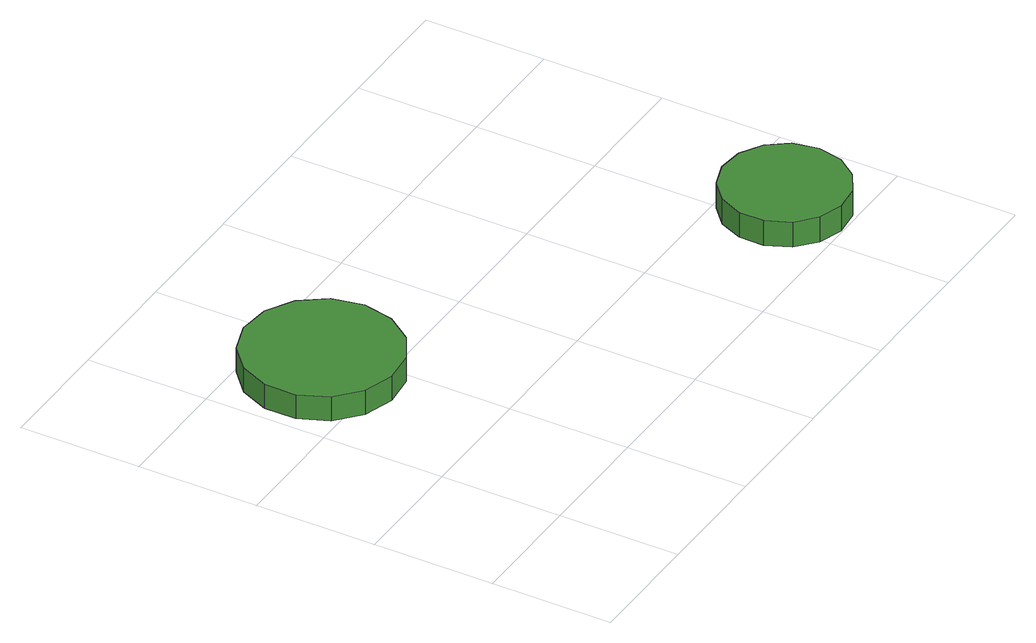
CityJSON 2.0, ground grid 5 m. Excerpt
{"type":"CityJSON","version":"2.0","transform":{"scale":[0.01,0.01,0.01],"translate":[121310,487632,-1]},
"CityObjects":{
"tree1":{"type":"SolitaryVegetationObject","attributes":{"function":"something"},"geometry":[{"type":"MultiSurface","lod":"1","boundaries":[[[0,1,2,3,4,5,6,7,8,9,10,11,12,13,14]],[[15,16,17,18,19,20,21,22,23,24,25,26,27,28,29]],[[0,29,28,1]],[[1,28,27,2]],[[2,27,26,3]],[[3,26,25,4]],[[4,25,24,5]],[[5,24,23,6]],[[6,23,22,7]],[[7,22,21,8]],[[8,21,20,9]],[[9,20,19,10]],[[10,19,18,11]],[[11,18,17,12]],[[12,17,16,13]],[[13,16,15,14]],[[14,15,29,0]]]}]},
"tree2":{"type":"SolitaryVegetationObject","attributes":{"function":"something"},"geometry":[{"type":"MultiSurface","lod":"1","boundaries":[[[30,31,32,33,34,35,36,37,38,39,40,41,42,43,44]],[[45,46,47,48,49,50,51,52,53,54,55,56,57,58,59]],[[30,59,58,31]],[[31,58,57,32]],[[32,57,56,33]],[[33,56,55,34]],[[34,55,54,35]],[[35,54,53,36]],[[36,53,52,37]],[[37,52,51,38]],[[38,51,50,39]],[[39,50,49,40]],[[40,49,48,41]],[[41,48,47,42]],[[42,47,46,43]],[[43,46,45,44]],[[44,45,59,30]]]}]}
},
"vertices":[
[680,1217,182],[653,1346,182],[576,1452,182],[462,1518,182],[331,1532,182],[206,1491,182],[108,1403,182],[55,1283,182],[55,1151,182],[108,1031,182],[206,943,182],[331,903,182],[462,916,182],[576,982,182],[653,1089,182],[653,1089,75],[576,982,75],[462,916,75],[331,903,75],[206,943,75],[108,1031,75],[55,1151,75],[55,1283,75],[108,1403,75],[206,1491,75],[331,1532,75],[462,1518,75],[576,1452,75],[653,1346,75],[680,1217,75],
[2375,259,186],[2353,363,186],[2291,448,186],[2200,501,186],[2095,512,186],[1994,479,186],[1916,409,186],[1873,312,186],[1873,207,186],[1916,110,186],[1994,40,186],[2095,7,186],[2200,18,186],[2291,71,186],[2353,156,186],[2353,156,74],[2291,71,74],[2200,18,74],[2095,7,74],[1994,40,74],[1916,110,74],[1873,207,74],[1873,312,74],[1916,409,74],[1994,479,74],[2095,512,74],[2200,501,74],[2291,448,74],[2353,363,74],[2375,259,74]
]}
